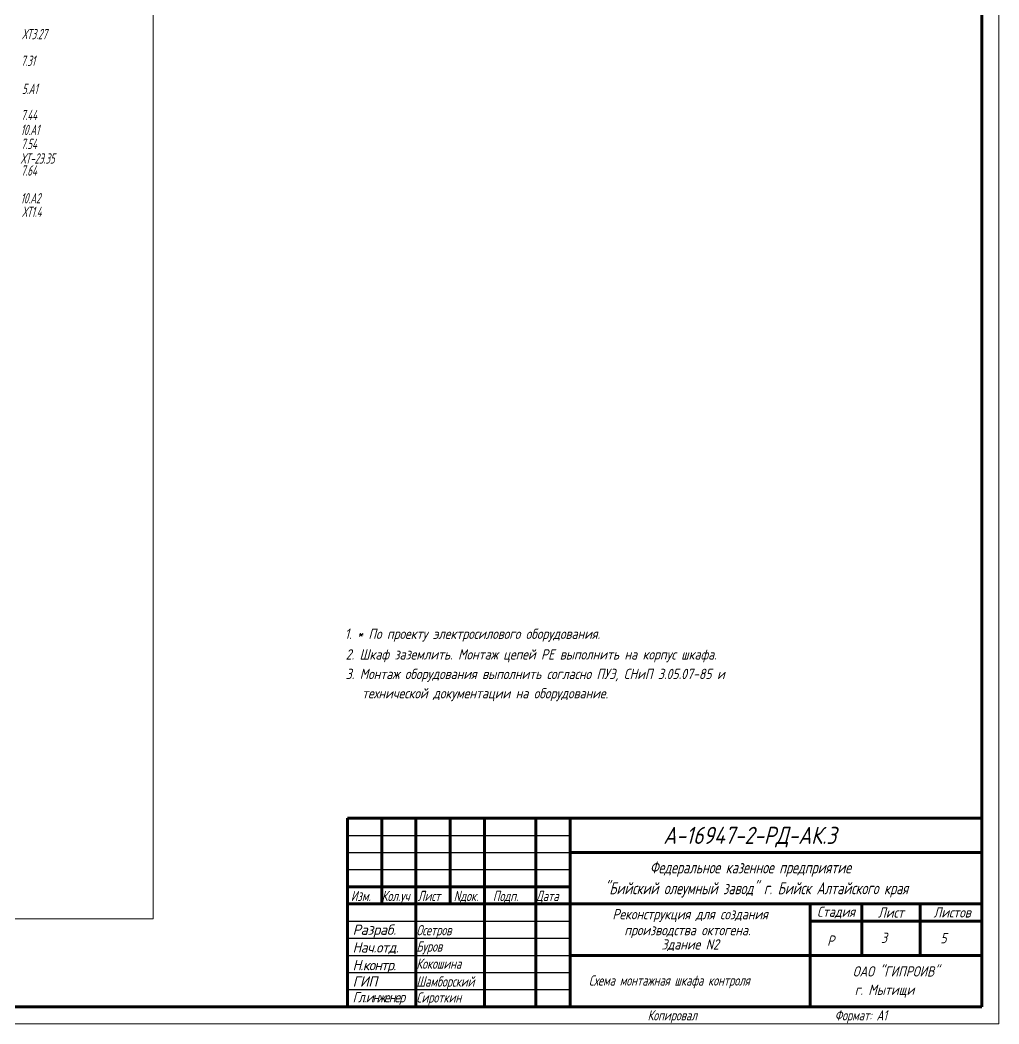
# Model space of a CAD drawing. Header units: millimetres. Extents: x 152217 to 562659, y 54507 to 219294.
# Drawn here: x 558265.8 to 558551.2, y 218700 to 218992.9 of the extents above; entities that cross this region are included whole.
import ezdxf
from ezdxf.enums import TextEntityAlignment as Align

# ---------------------------------------------------------------- set-up
doc = ezdxf.new("R2010")
doc.units = ezdxf.units.MM
doc.layers.get('0').update_dxf_attribs({"lineweight": 18})
for name, color, linetype, lineweight in [('Рамка толстая', 7, 'Continuous', 60), ('Текст_КИП', 2, 'Continuous', 25), ('Толст.рамка', 7, 'Continuous', 60), ('Тонк.рамка', 10, 'Continuous', 20), ('тонкий', 5, 'Continuous', 25)]:
    doc.layers.add(name, color=color, linetype=linetype, lineweight=lineweight)
doc.layers.add('текст', color=1, linetype='Continuous')
doc.layers.add('Текст.', color=51, linetype='Continuous')
doc.styles.get("Standard").update_dxf_attribs({"font": 'simplex.shx', "width": 0.6, "oblique": 15})

msp = doc.modelspace()

# ---------------------------------------------------------------- linework, layer by layer
at = {"color": 7}
msp.add_line((558361.2381, 218739.9896), (558426.2381, 218739.9896), dxfattribs=at)
msp.add_lwpolyline([(557746.4312, 219257.7142), (558304.5563, 219257.7142), (558304.5563, 218730.6004), (557746.4312, 218730.6004)], close=True)
at = {"layer": 'Рамка толстая', "color": 7}
for p, q in [((558546.2381, 218759.9896), (558361.2381, 218759.9896)), ((558361.2381, 218759.9896), (558361.2381, 218704.9896)), ((558546.2381, 218759.9896), (558361.2381, 218759.9896)), ((558361.2381, 218759.9896), (558361.2381, 218704.9896)), ((558371.2381, 218759.9896), (558371.2381, 218734.9896)), ((558381.2381, 218759.9896), (558381.2381, 218704.9896)), ((558391.2381, 218759.9896), (558391.2381, 218734.9896)), ((558401.2381, 218759.9896), (558401.2381, 218704.9896)), ((558416.2381, 218759.9896), (558416.2381, 218704.9896)), ((558426.2381, 218759.9896), (558426.2381, 218704.9896)), ((558426.2381, 218749.9896), (558546.2381, 218749.9896)), ((558361.2381, 218739.9896), (558426.2381, 218739.9896)), ((558361.2381, 218734.9896), (558426.2381, 218734.9896)), ((558361.2381, 218734.9896), (558546.2381, 218734.9896)), ((558496.2381, 218734.9896), (558496.2381, 218704.9896)), ((558511.2381, 218734.9896), (558511.2381, 218719.9896)), ((558528.2381, 218734.9896), (558528.2381, 218719.9896)), ((558496.2381, 218729.9896), (558546.2381, 218729.9896)), ((558426.2381, 218719.9896), (558546.2381, 218719.9896)), ((558426.2381, 218719.9896), (558546.2381, 218719.9896))]:
    msp.add_line(p, q, dxfattribs=at)
at = {"layer": 'Толст.рамка'}
for p, q in [((558546.2381, 219288.9807), (558546.2381, 218704.9896)), ((558546.2381, 218704.9859), (557730.2381, 218704.9769))]:
    msp.add_line(p, q, dxfattribs=at)
at = {"layer": 'Тонк.рамка'}
for p, q in [((558551.2381, 218699.9769), (558551.2381, 219293.9809)), ((557710.2381, 218699.9769), (558551.2381, 218699.9769))]:
    msp.add_line(p, q, dxfattribs=at)
at = {"layer": 'тонкий', "color": 7}
for p, q in [((558361.2381, 218754.9896), (558426.2381, 218754.9896)), ((558361.2381, 218749.9896), (558426.2381, 218749.9896)), ((558361.2381, 218744.9896), (558426.2381, 218744.9896)), ((558361.2381, 218729.9896), (558426.2381, 218729.9896)), ((558361.2381, 218729.9896), (558426.2381, 218729.9896)), ((558361.2381, 218724.9896), (558426.2381, 218724.9896)), ((558361.2381, 218724.9896), (558426.2381, 218724.9896)), ((558361.2381, 218719.9896), (558426.2381, 218719.9896)), ((558361.2381, 218719.9896), (558426.2381, 218719.9896)), ((558361.2381, 218714.9896), (558426.2381, 218714.9896)), ((558361.2381, 218714.9896), (558426.2381, 218714.9896)), ((558361.2381, 218709.9896), (558426.2381, 218709.9896)), ((558361.2381, 218709.9896), (558426.2381, 218709.9896))]:
    msp.add_line(p, q, dxfattribs=at)

# ---------------------------------------------------------------- texts
at = {"color": 2, "oblique": 15, "width": 0.6}
for s, p in [('ХТ3.27', (558266.3541, 218987.3009)), ('7.31', (558266.0086, 218979.5107)), ('5.А1', (558266.3432, 218971.3293)), ('7.44', (558266.0086, 218963.6974)), ('10.А1', (558265.9463, 218959.3481)), ('7.54', (558266.0086, 218955.24)), ('7.64', (558266.0086, 218947.4857)), ('10.А2', (558265.945, 218939.3933))]:
    msp.add_text(s, height=3, dxfattribs=at).set_placement(p)
at = {"color": 3, "oblique": 15, "width": 0.7}
for s, p in [('Изм.', (558362.2413, 218735.8156)), ('Кол.уч', (558371.2413, 218735.8156)), ('Лист', (558381.7413, 218735.8156)), ('Nдок.', (558392.2413, 218735.8156)), ('Подп.', (558403.6502, 218735.8156)), ('Дата', (558416.2381, 218735.8156))]:
    msp.add_text(s, height=3, dxfattribs=at).set_placement(p)
at = {"color": 3, "oblique": 15, "width": 0.8}
for s, p in [('Стадия', (558503.7381, 218732.4896)), ('Лист', (558519.7381, 218732.4896)), ('Листов', (558537.59, 218732.5241))]:
    msp.add_text(s, height=3, dxfattribs=at).set_placement(p, align=Align.MIDDLE)
at = {"color": 2, "oblique": 15, "width": 0.7}
for s, p in [('Копировал', (558455.9715, 218702.0892)), ('Формат: А1', (558510.9715, 218702.0892))]:
    msp.add_text(s, height=3, dxfattribs=at).set_placement(p, align=Align.MIDDLE)
at = {"layer": 'текст', "char_height": 3, "width": 19, "attachment_point": 4}
for s, insert in [('{\\W0.95;\\T0.95;Разраб.}', (558362.7651, 218727.0625)), ('{\\W0.9;\\T0.95;Нач.отд.}', (558362.7651, 218722.0625)), ('{\\W0.9;\\T0.9;Н.контр.}', (558362.7651, 218716.7316)), ('{\\W0.95;\\T0.95;ГИП}', (558362.7651, 218712.37)), ('{\\W0.8;\\T0.85;Гл.инженер}', (558362.7651, 218707.37))]:
    msp.add_mtext(s, dxfattribs=dict(at, insert=insert))
at = {"layer": 'Текст.', "oblique": 15, "width": 0.6}
msp.add_text('ХТ-2Э.35', height=3, dxfattribs=at).set_placement((558265.9392, 218951.0118))
at = {"layer": 'Текст_КИП', "oblique": 15}
for s, height, width, p in [('ХТ1.4', 3, 0.6, (558266.3432, 218935.4572)), ('1. * По проекту электросилового оборудования.', 3, 0.8, (558360.496, 218812.3153)), ('2. Шкаф заземлить. Монтаж цепей РЕ выполнить на корпус шкафа.', 3, 0.8, (558360.7444, 218806.302)), ('3. Монтаж оборудования выполнить согласно ПУЭ, СНиП 3.05.07-85 и ', 3, 0.8, (558360.7444, 218800.6051)), ('   технической документации на оборудование. ', 3, 0.8, (558360.7444, 218794.9647)), ('Федеральное казенное предприятие', 3.5, 0.7, (558449.4358, 218743.8867)), ('"Бийский олеумный завод" г. Бийск Алтайского края ', 3.5, 0.7, (558436.1515, 218737.8099)), ('Осетров', 3, 0.7, (558381.3674, 218725.83)), ('Буров', 3, 0.7, (558381.3674, 218721.0678)), ('Кокошина', 3, 0.7, (558381.3674, 218716.0678)), ('ОАО "ГИПРОИВ"', 3, 0.8, (558508.6337, 218713.8015)), ('Схема монтажная шкафа контроля', 3, 0.7, (558431.6675, 218711.1562)), ('Шамборский', 3, 0.7, (558381.3674, 218710.8521)), ('г. Мытищи', 3, 0.8, (558509.1912, 218708.4437)), ('Сироткин', 3, 0.7, (558381.3674, 218706.2089))]:
    msp.add_text(s, height=height, dxfattribs=dict(at, width=width)).set_placement(p)
at = {"layer": 'Текст_КИП', "ltscale": 0.02, "oblique": 15, "width": 0.8}
msp.add_text('А-16947-2-РД-АК.3', height=5, dxfattribs=at).set_placement((558453.3621, 218752.4962))
at = {"layer": 'Текст_КИП', "oblique": 15, "width": 0.8}
for s, p in [('Реконструкция для создания', (558461.1909, 218730.5001)), ('производства октогена. ', (558461.1909, 218725.8461)), ('Здание N2', (558461.1909, 218721.686))]:
    msp.add_text(s, height=3, dxfattribs=at).set_placement(p, align=Align.CENTER)
at = {"layer": 'Текст_КИП', "lineweight": -3, "oblique": 15, "width": 0.8}
for s, p in [('Р', (558501.1497, 218722.7779)), ('3', (558516.8692, 218723.6186)), ('5', (558534.1696, 218723.503))]:
    msp.add_text(s, height=3, dxfattribs=at).set_placement(p)

doc.saveas('drawing.dxf')
